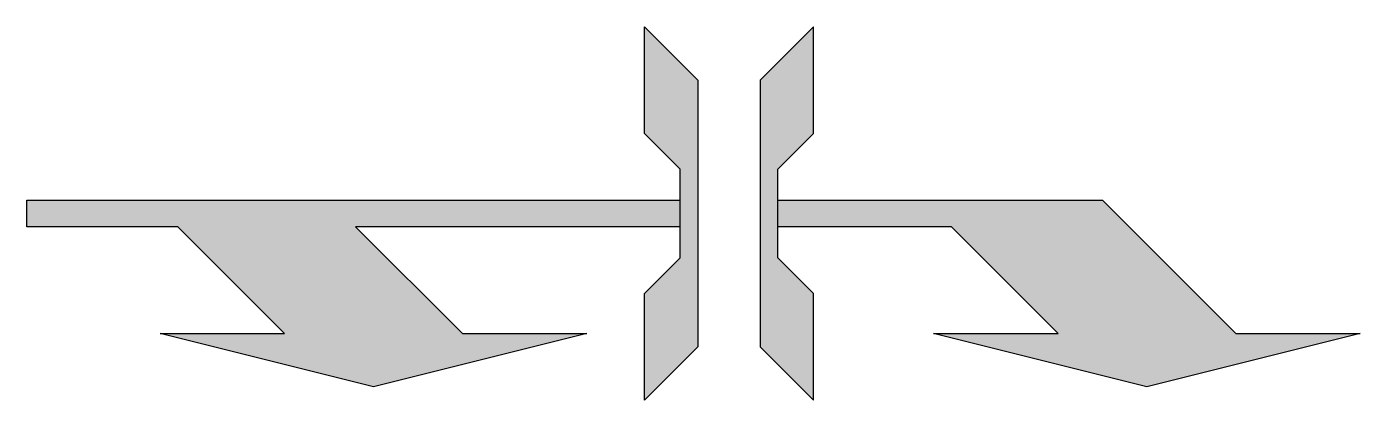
# Model space of a CAD drawing. Header units: metres. Extents: x 0 to 7.5, y -1.05 to 1.05.
import ezdxf

# ---------------------------------------------------------------- set-up
doc = ezdxf.new("R2010")
doc.units = ezdxf.units.M
doc.header["$LTSCALE"] = 0.2

msp = doc.modelspace()

# ---------------------------------------------------------------- hatches: boundary and pattern name
at = {"true_color": 0xfaf528}
h = msp.add_hatch(color=2, dxfattribs=at)
h.paths.add_polyline_path([(4.225, 0.075), (4.225, -0.075), (5.2, -0.075), (5.8, -0.675), (5.1, -0.675), (6.3, -0.975), (7.5, -0.675), (6.8, -0.675), (6.05, 0.075)])
h.paths.add_polyline_path([(4.425, 1.05), (4.125, 0.75), (4.125, -0.75), (4.425, -1.05), (4.425, -0.45), (4.225, -0.25), (4.225, 0.25), (4.425, 0.45)])
h.paths.add_polyline_path([(3.775, 0.75), (3.475, 1.05), (3.475, 0.45), (3.675, 0.25), (3.675, -0.25), (3.475, -0.45), (3.475, -1.05), (3.775, -0.75)])
h.paths.add_polyline_path([(3.675, -0.075), (3.675, 0.075), (0, 0.075), (0, -0.075), (0.85, -0.075), (1.45, -0.675), (0.75, -0.675), (1.95, -0.975), (3.15, -0.675), (2.45, -0.675), (1.85, -0.075)])

# ---------------------------------------------------------------- linework, layer by layer
at = {"color": 2, "true_color": 0xfaf528, "flags": 128}
for points in [[(3.475, -1.05), (3.475, -0.45), (3.675, -0.25), (3.675, 0.25), (3.475, 0.45), (3.475, 1.05), (3.775, 0.75), (3.775, -0.75), (3.475, -1.05)], [(4.425, -1.05), (4.425, -0.45), (4.225, -0.25), (4.225, 0.25), (4.425, 0.45), (4.425, 1.05), (4.125, 0.75), (4.125, -0.75), (4.425, -1.05)], [(3.675, -0.075), (1.85, -0.075), (2.45, -0.675), (3.15, -0.675), (1.95, -0.975), (0.75, -0.675), (1.45, -0.675), (0.85, -0.075), (0, -0.075), (0, 0.075), (3.675, 0.075)], [(4.225, 0.075), (6.05, 0.075), (6.8, -0.675), (7.5, -0.675), (6.3, -0.975), (5.1, -0.675), (5.8, -0.675), (5.2, -0.075), (4.225, -0.075)]]:
    msp.add_lwpolyline(points, dxfattribs=at)

doc.saveas('drawing.dxf')
